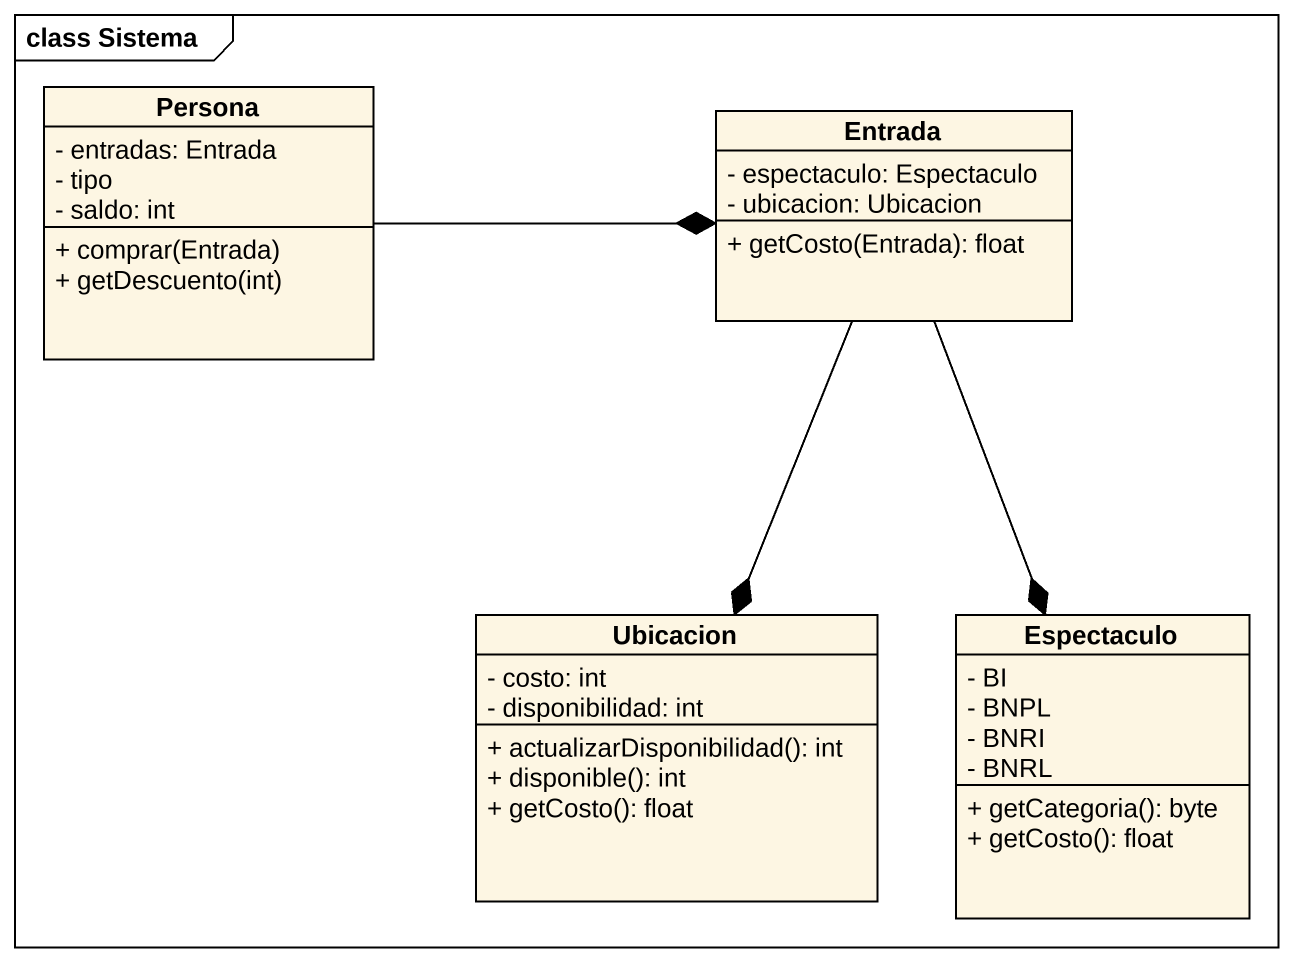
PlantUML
@startuml
mainframe class Sistema
hide circle
hide empty members
skinparam classAttributeIconSize 0
class Persona {
  - entradas: Entrada
  - tipo
  - saldo: int
  + comprar(Entrada)
  + getDescuento(int)
}
class Entrada {
  - espectaculo: Espectaculo
  - ubicacion: Ubicacion
  + getCosto(Entrada): float
}
class Ubicacion {
  - costo: int
  - disponibilidad: int
  + actualizarDisponibilidad(): int
  + disponible(): int
  + getCosto(): float
}
class Espectaculo {
  - BI
  - BNPL
  - BNRI
  - BNRL
  + getCategoria(): byte
  + getCosto(): float
}
Persona -right-* Entrada
Entrada --* Ubicacion
Entrada --* Espectaculo
@enduml
